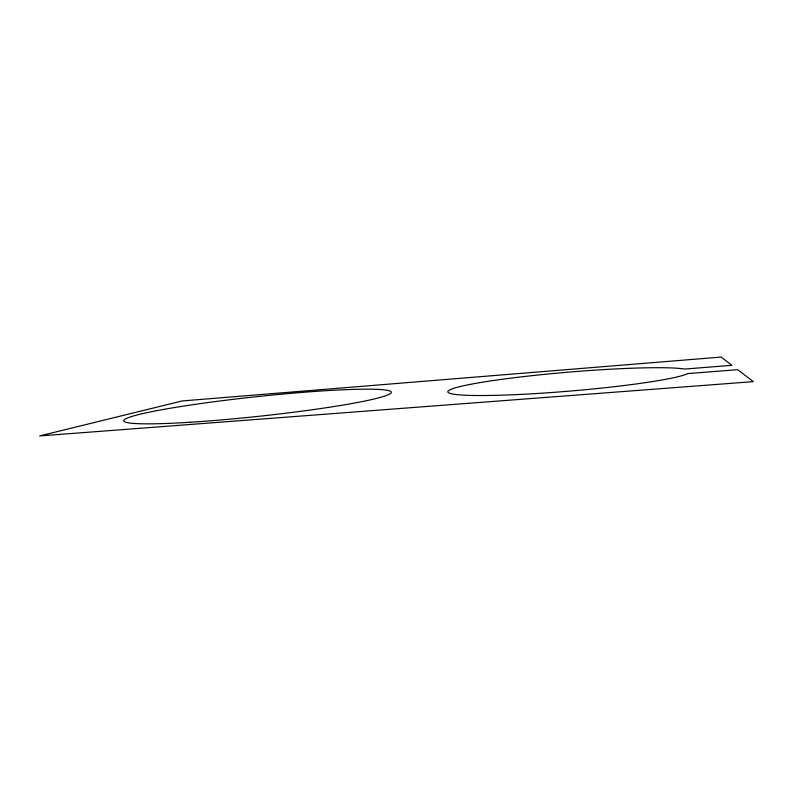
<?xml version="1.0" encoding="UTF-8"?>
<svg xmlns="http://www.w3.org/2000/svg" width="793" height="793" viewBox="0 0 793 793"><rect width="100%" height="100%" fill="white"/><g stroke="black" fill="none" stroke-linecap="round" stroke-linejoin="round"><path stroke-width="1.19" d="M687.769 373.582L686.133 374.326A121.706 9.486 -4.8 0 1 500.69 395.201A121.706 9.486 -4.8 0 1 496.914 380.006A121.706 9.486 -4.8 0 1 684.825 369.052L731.929 365.305L721.124 357.068L182.112 400.951L39.65 435.932L753.35 381.631L737.668 369.687L687.769 373.582M190.419 422.233A134.503 9.873 -6.1 0 0 391.296 392.317A134.503 9.873 -6.1 0 0 190.925 404.975A134.503 9.873 -6.1 0 0 190.419 422.233"/></g></svg>
